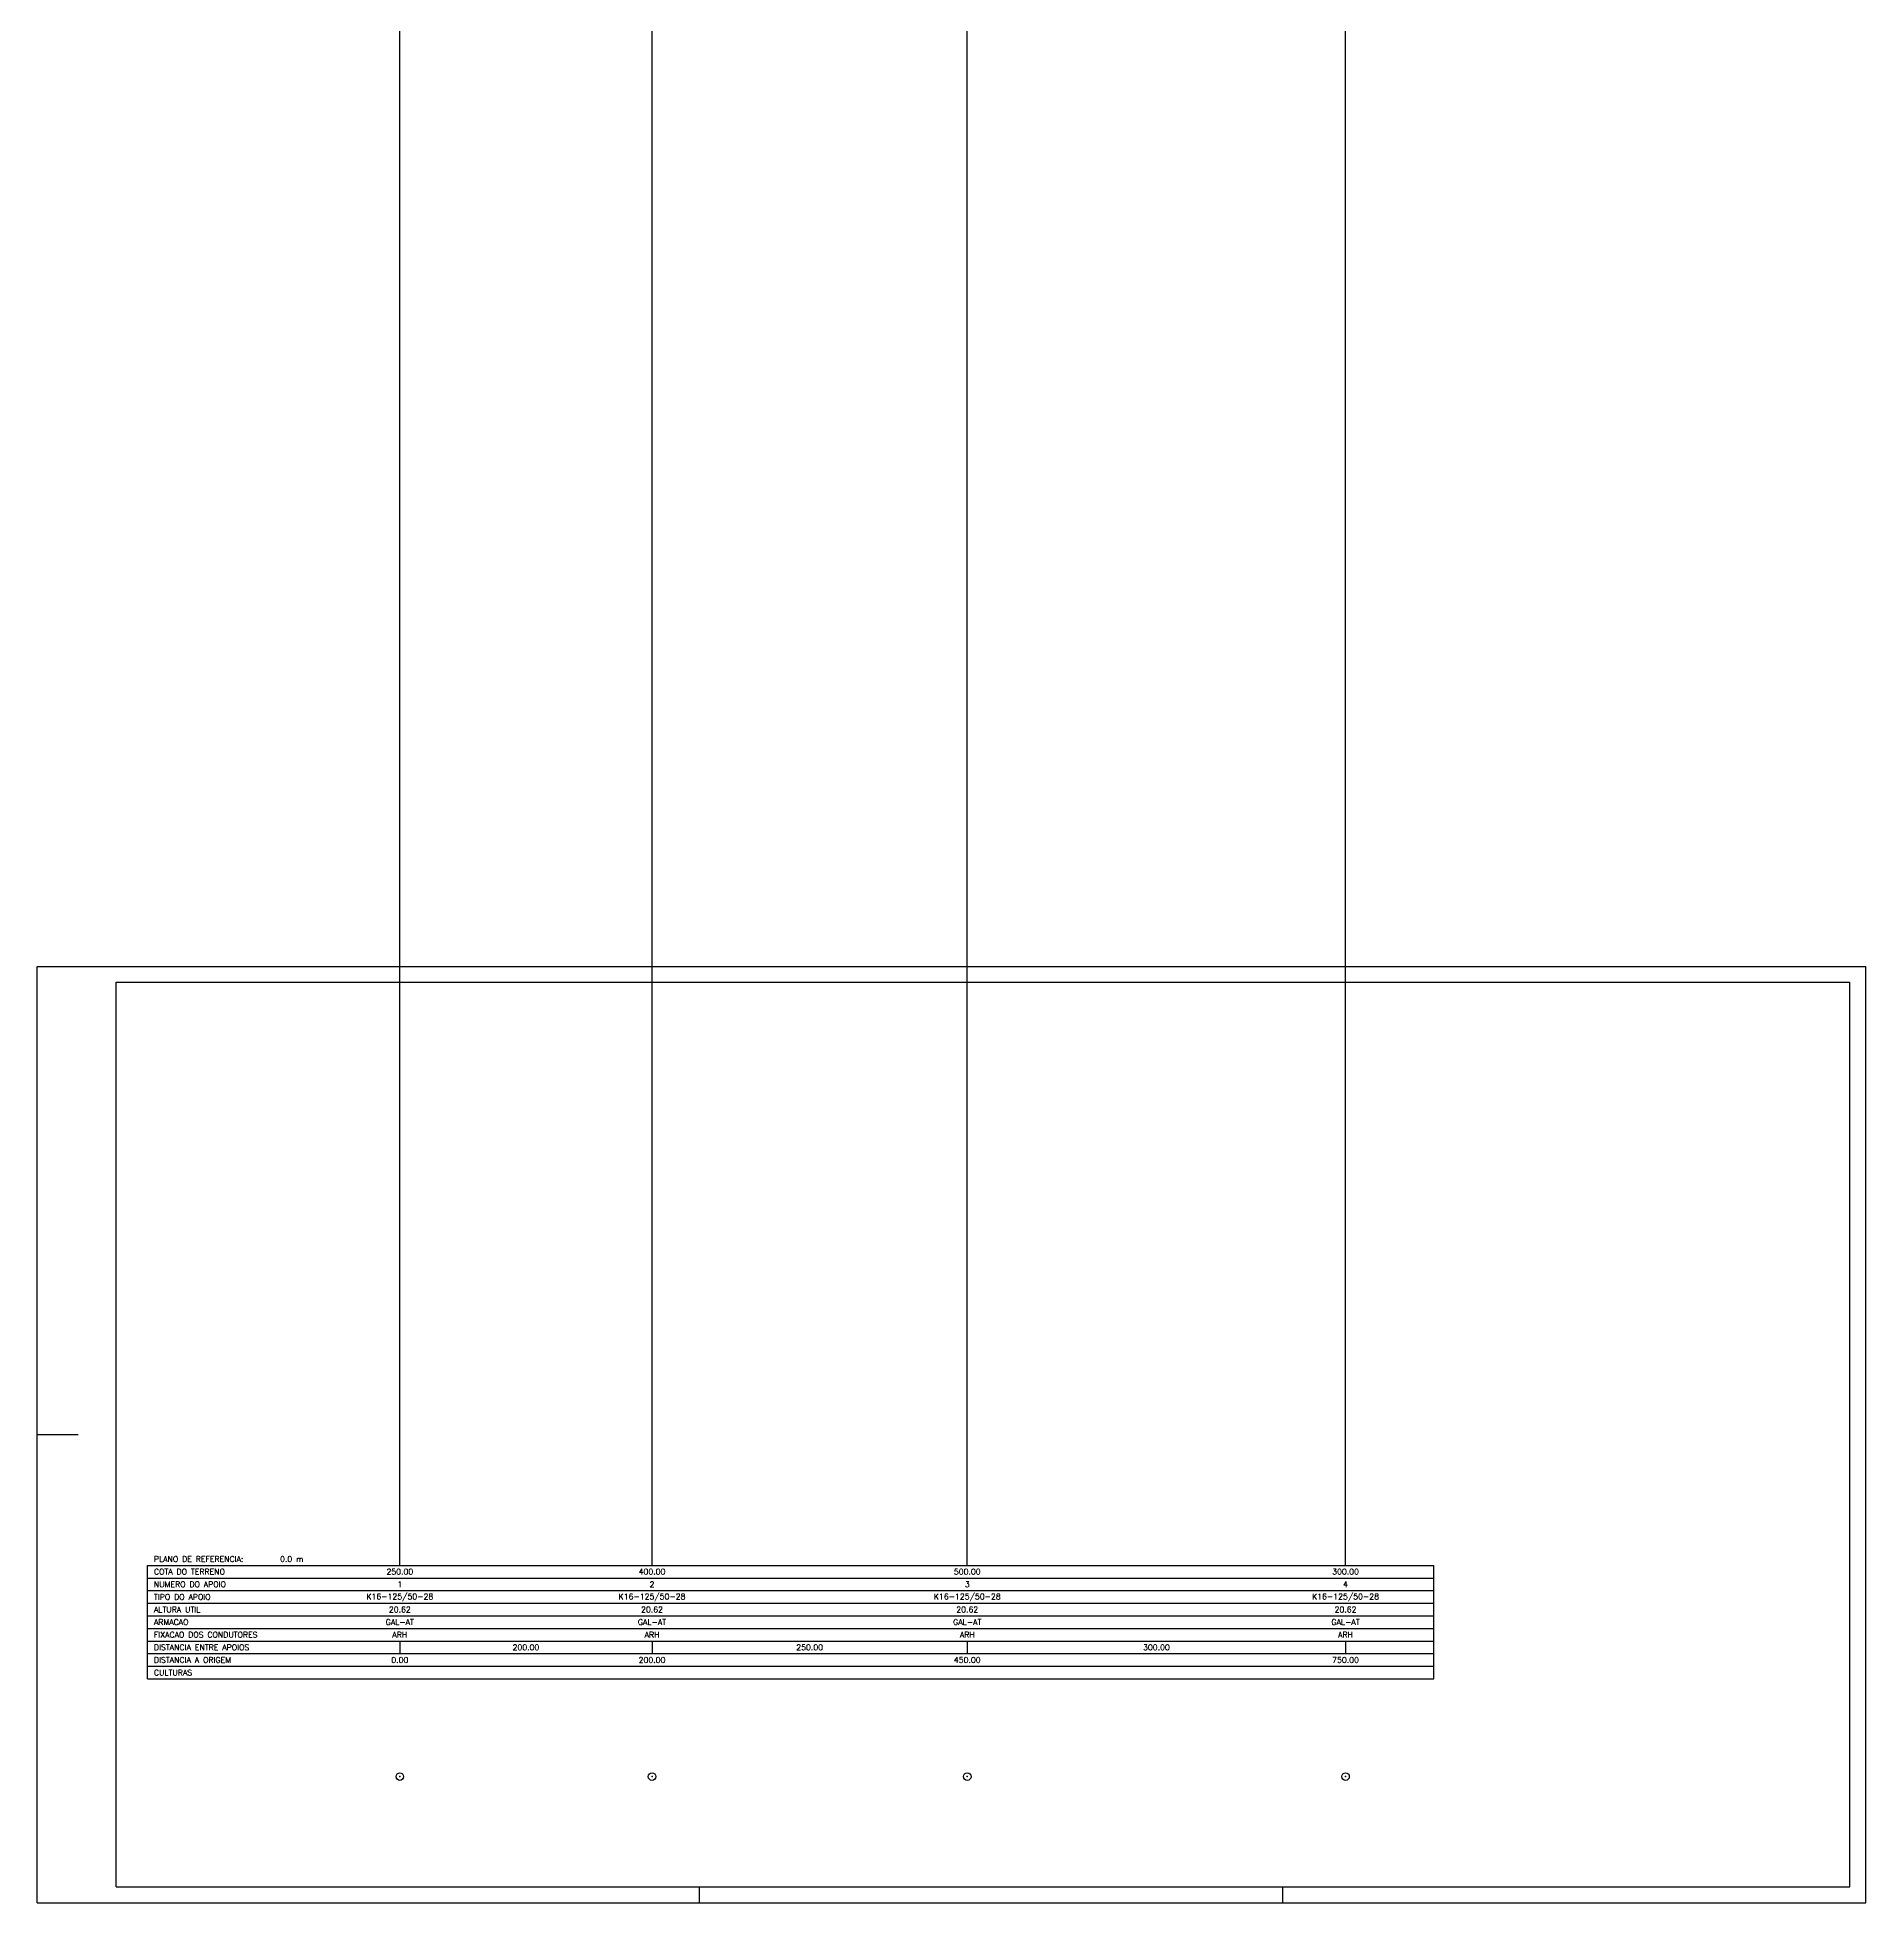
# Model space of a CAD drawing. Extents: x -288 to 1162, y -268 to 2691.
# Drawn here: x -288 to 1162, y -268 to 1212 of the extents above; entities that cross this region are included whole.
import ezdxf
from ezdxf.enums import TextEntityAlignment as Align

# ---------------------------------------------------------------- set-up
doc = ezdxf.new("R2010")
doc.units = 0
for name, color, linetype in [('legenda_cercadura_exterior', 7, 'CONTINUOUS'), ('legenda_cercadura_interior', 2, 'CONTINUOUS'), ('legenda_guitarra_exterior', 3, 'CONTINUOUS'), ('legenda_guitarra_interior', 7, 'CONTINUOUS'), ('legenda_guitarra_texto', 7, 'CONTINUOUS'), ('planta_postes', 3, 'CONTINUOUS')]:
    doc.layers.add(name, color=color, linetype=linetype)
doc.styles.get("Standard").update_dxf_attribs({"font": 'romans'})

# ---------------------------------------------------------------- blocks, each defined once
blk = doc.blocks.new('POSTEBETAO')
at = {"layer": 'PLANTA_POSTES', "color": 0, "linetype": 'CONTINUOUS'}
blk.add_circle((0, 0), 3, dxfattribs=at)

msp = doc.modelspace()

# ---------------------------------------------------------------- linework, layer by layer
at = {"layer": 'LEGENDA_CERCADURA_EXTERIOR', "linetype": 'CONTINUOUS'}
for p, q in [((-287.5, -267.5), (-287.5, 475)), ((-287.5, 475), (1162.5, 475)), ((1162.5, -267.5), (1162.5, 475)), ((-287.5, 103.75), (-255, 103.75)), ((237.5, -255), (237.5, -267.5)), ((700, -255), (700, -267.5)), ((-287.5, -267.5), (1162.5, -267.5))]:
    msp.add_line(p, q, dxfattribs=at)
at = {"layer": 'LEGENDA_CERCADURA_INTERIOR', "linetype": 'CONTINUOUS'}
for p, q in [((-225, -255), (-225, 462.5)), ((-225, 462.5), (1150, 462.5)), ((1150, -255), (1150, 462.5)), ((-225, -255), (1150, -255))]:
    msp.add_line(p, q, dxfattribs=at)
at = {"layer": 'LEGENDA_GUITARRA_EXTERIOR', "linetype": 'CONTINUOUS'}
for p, q in [((-200, 0), (820, 0)), ((-200, -90), (-200, 0)), ((820, -90), (820, 0)), ((-200, -90), (820, -90))]:
    msp.add_line(p, q, dxfattribs=at)
at = {"layer": 'LEGENDA_GUITARRA_INTERIOR', "linetype": 'CONTINUOUS'}
for p, q in [((-200, -10), (820, -10)), ((-200, -20), (820, -20)), ((-200, -30), (820, -30)), ((-200, -40), (820, -40)), ((-200, -50), (820, -50)), ((-200, -60), (820, -60)), ((-200, -70), (820, -70)), ((-200, -80), (820, -80))]:
    msp.add_line(p, q, dxfattribs=at)
at = {"layer": 'LEGENDA_GUITARRA_TEXTO', "linetype": 'CONTINUOUS'}
for p, q in [((450, 0), (450, 2500)), ((200, 0), (200, 2000)), ((750, 0), (750, 1500)), ((0, 0), (0, 1250)), ((0, -60), (0, -70)), ((200, -60), (200, -70)), ((450, -60), (450, -70)), ((750, -60), (750, -70))]:
    msp.add_line(p, q, dxfattribs=at)
at = {"layer": 'PLANTA_POSTES'}
for p in [(0, -167.5), (200, -167.5), (450, -167.5), (750, -167.5)]:
    msp.add_point(p, dxfattribs=at)

# ---------------------------------------------------------------- block references
for p in [(0, -167.5), (200, -167.5), (450, -167.5), (750, -167.5)]:
    msp.add_blockref('POSTEBETAO', p, dxfattribs=at)

# ---------------------------------------------------------------- texts
at = {"layer": 'LEGENDA_GUITARRA_TEXTO'}
for s, p in [('PLANO DE REFERENCIA:', (-195, 5)), ('0.0 m', (-95, 5)), ('COTA DO TERRENO', (-195, -5)), ('NUMERO DO APOIO', (-195, -15)), ('TIPO DO APOIO', (-195, -25)), ('ALTURA UTIL', (-195, -35)), ('ARMACAO', (-195, -45)), ('FIXACAO DOS CONDUTORES', (-195, -55)), ('DISTANCIA ENTRE APOIOS', (-195, -65)), ('DISTANCIA A ORIGEM', (-195, -75)), ('CULTURAS', (-195, -85))]:
    msp.add_text(s, height=4.5, dxfattribs=at).set_placement(p, align=Align.MIDDLE_LEFT)
for s, p in [('250.00', (0, -5)), ('1', (0, -15)), ('400.00', (200, -5)), ('2', (200, -15)), ('500.00', (450, -5)), ('3', (450, -15)), ('300.00', (750, -5)), ('4', (750, -15)), ('K16-125/50-28', (0, -25)), ('K16-125/50-28', (200, -25)), ('K16-125/50-28', (450, -25)), ('K16-125/50-28', (750, -25)), ('GAL-AT', (0, -45)), ('20.62', (0, -35)), ('GAL-AT', (200, -45)), ('20.62', (200, -35)), ('GAL-AT', (450, -45)), ('20.62', (450, -35)), ('GAL-AT', (750, -45)), ('20.62', (750, -35)), ('ARH', (0, -55)), ('ARH', (200, -55)), ('ARH', (450, -55)), ('ARH', (750, -55)), ('0.00', (0, -75)), ('200.00', (100, -65)), ('200.00', (200, -75)), ('250.00', (325, -65)), ('450.00', (450, -75)), ('300.00', (600, -65)), ('750.00', (750, -75))]:
    msp.add_text(s, height=4.5, dxfattribs=at).set_placement(p, align=Align.MIDDLE)

doc.saveas('drawing.dxf')
